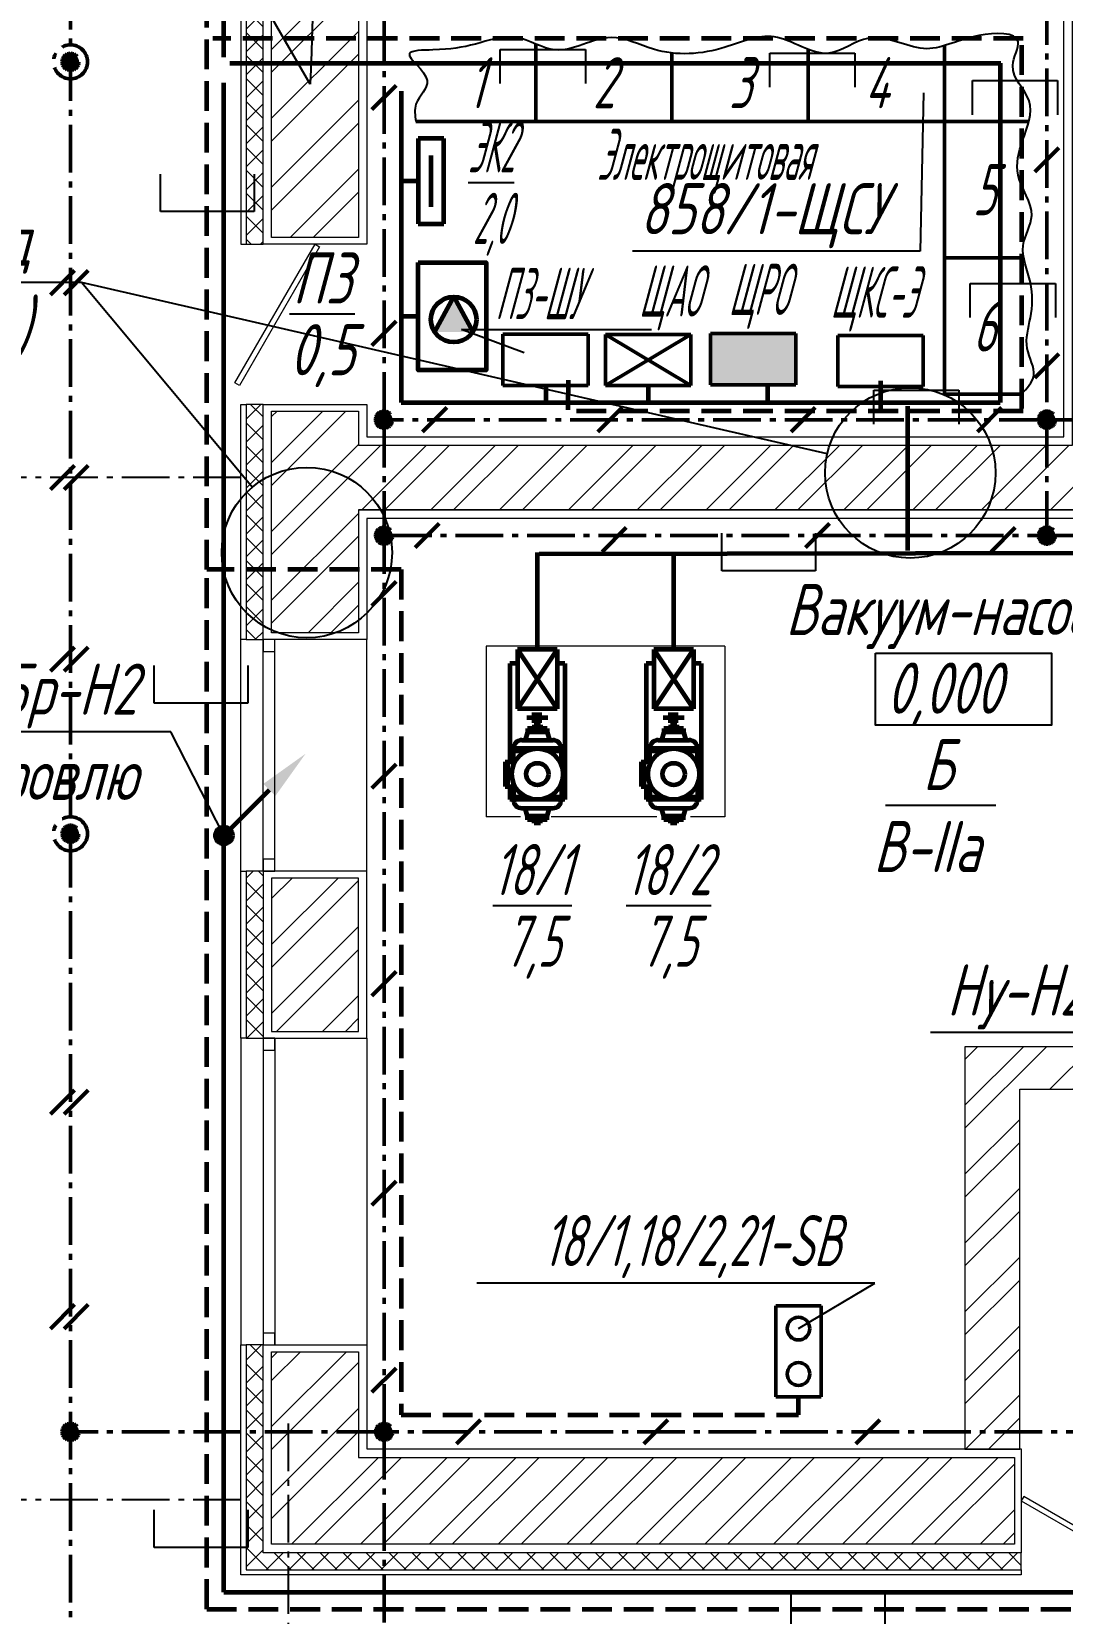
# Model space of a CAD drawing. Header units: millimetres. Extents: x -10490 to 5162, y -5053 to 76.
# Drawn here: x -5412 to -5239, y -1395.2 to -1129.8 of the extents above; entities that cross this region are included whole.
import ezdxf
from ezdxf import colors
from ezdxf.entities.mleader import LeaderData, LeaderLine
from ezdxf.math import Vec2, Vec3

# ---------------------------------------------------------------- set-up
doc = ezdxf.new("R2010")
doc.units = ezdxf.units.MM
doc.linetypes.add('gost5', pattern=[7, 5, -2, 0])
doc.linetypes.add('gost6', pattern=[12, 8, -1.5, 1, -1.5])
for name, color, linetype, lineweight in [('Заземление (Вновь)', 6, 'gost6', 50), ('КаБель контрольный (Вновь)', 142, 'gost5', 60), ('КаБель силовой (Вновь)', 1, 'Continuous', 60), ('Линия выноска', 137, 'Continuous', 25), ('Осевая', 4, 'gost6', 25), ('Рамка тонкая', 5, 'Continuous', 25), ('Строительный', 251, 'Continuous', 13), ('Текст', 2, 'Continuous', 25), ('Технологическое', 152, 'Continuous', 18), ('Щиты пульты (Вновь)', 5, 'Continuous', 50), ('Эл. аппараты (Вновь)', 93, 'Continuous', 50), ('ЭлектрооБорудование (Вновь)', 160, 'Continuous', 60)]:
    doc.layers.add(name, color=color, linetype=linetype, lineweight=lineweight)
doc.styles.add('SIMPLEX', font='simplex.shx', dxfattribs={"width": 0.7, "oblique": 15})
doc.styles.add('СИМПЛЕКС', font='simplex.shx', dxfattribs={"width": 0.7, "oblique": 15, "height": 500})
pattern_1 = [(45, (-24521.441, 11720.4964), (-5.7787948, 5.7787948), []), (45, (-24517.5884, 11720.4964), (-5.7787948, 5.7787948), [])]
pattern_2 = [(45, (-24521.441, 11720.4964), (-1.92626494, 1.92626494), []), (135, (-24521.441, 11720.4964), (-1.92626494, -1.92626494), [])]

# ---------------------------------------------------------------- blocks, each defined once
blk = doc.blocks.new('_None')
blk = doc.blocks.new('_Oblique')
at = {"color": 0, "linetype": 'ByBlock', "lineweight": -2}
blk.add_line((-0.5, -0.5), (0.5, 0.5), dxfattribs=at)
blk = doc.blocks.new('_DotBlank')
at = {"color": 0, "linetype": 'ByBlock', "lineweight": -2}
blk.add_line((-0.5, 0), (-1, 0), dxfattribs=at)
blk.add_circle((0, 0), 0.5, dxfattribs=at)
blk = doc.blocks.new('A$C629C7F59')
at = {"layer": 'Эл. аппараты (Вновь)'}
for p, q in [((0, 8), (0, 0)), ((4, 8), (0, 8)), ((4, 0), (4, 8)), ((0, 0), (4, 0))]:
    blk.add_line(p, q, dxfattribs=at)
for centre in [(2, 6), (2, 2)]:
    blk.add_circle(centre, 1, dxfattribs=at)
blk = doc.blocks.new('A$C710D2D3C')
at = {"layer": 'Рамка тонкая'}
for p, q in [((0, 0), (0, 2)), ((0, 2), (5, 2)), ((5, 2), (5, 0))]:
    blk.add_line(p, q, dxfattribs=at)

msp = doc.modelspace()

# ---------------------------------------------------------------- hatches: boundary and pattern name
at = {"layer": 'Заземление (Вновь)'}
for points in [[(-5404.0221, -1134.82369, 1), (-5406.8821, -1134.82369, 1)], [(-5404.0221, -1264.38169, 1), (-5406.8821, -1264.38169, 1)]]:
    msp.add_hatch(color=256, dxfattribs=at).paths.add_polyline_path(points)
h = msp.add_hatch(color=256, dxfattribs=at)
h.paths.add_polyline_path([(-5354.2581, -1194.88369, 0.414213562), (-5352.8281, -1196.31369), (-5352.8281, -1194.88369), (-5351.3981, -1194.88369, 1)])
h.paths.add_polyline_path([(-5351.3981, -1194.88369), (-5352.8281, -1194.88369), (-5352.8281, -1196.31369, 0.414213562)], flags=17)
h = msp.add_hatch(color=256, dxfattribs=at)
h.paths.add_polyline_path([(-5243.0041, -1194.88369, 0.414213562), (-5241.5741, -1196.31369), (-5241.5741, -1194.88369), (-5240.1441, -1194.88369, 1)])
h.paths.add_polyline_path([(-5240.1441, -1194.88369), (-5241.5741, -1194.88369), (-5241.5741, -1196.31369, 0.414213562)], flags=17)
h = msp.add_hatch(color=256, dxfattribs=at)
h.paths.add_polyline_path([(-5354.2581, -1214.33169, 0.414213562), (-5352.8281, -1215.76169), (-5352.8281, -1214.33169), (-5351.3981, -1214.33169, 1)])
h.paths.add_polyline_path([(-5351.3981, -1214.33169), (-5352.8281, -1214.33169), (-5352.8281, -1215.76169, 0.414213562)], flags=17)
h = msp.add_hatch(color=256, dxfattribs=at)
h.paths.add_polyline_path([(-5243.0041, -1214.33169, 0.414213562), (-5241.5741, -1215.76169), (-5241.5741, -1214.33169), (-5240.1441, -1214.33169, 1)])
h.paths.add_polyline_path([(-5240.1441, -1214.33169), (-5241.5741, -1214.33169), (-5241.5741, -1215.76169, 0.414213562)], flags=17)
h = msp.add_hatch(color=256, dxfattribs=at)
h.paths.add_polyline_path([(-5406.8821, -1364.76769, 0.414213562), (-5405.4521, -1366.19769), (-5405.4521, -1364.76769), (-5404.0221, -1364.76769, 1)])
h.paths.add_polyline_path([(-5404.0221, -1364.76769), (-5405.4521, -1364.76769), (-5405.4521, -1366.19769, 0.414213562)], flags=17)
h = msp.add_hatch(color=256, dxfattribs=at)
h.paths.add_polyline_path([(-5354.2581, -1364.76769, 0.414213562), (-5352.8281, -1366.19769), (-5352.8281, -1364.76769), (-5351.3981, -1364.76769, 1)])
h.paths.add_polyline_path([(-5351.3981, -1364.76769), (-5352.8281, -1364.76769), (-5352.8281, -1366.19769, 0.414213562)], flags=17)
at = {"layer": 'КаБель силовой (Вновь)'}
msp.add_hatch(color=256, dxfattribs=at).paths.add_polyline_path([(-5378.2821, -1264.66636, 1), (-5381.1421, -1264.66636, 1)])
at = {"layer": 'Строительный', "ltscale": 100}
h = msp.add_hatch(dxfattribs=at)
h.set_pattern_fill('ANSI37', color=256, scale=0.858)
h.set_pattern_definition(pattern_2)
h.paths.add_polyline_path([(-5334.8101, -1021.28169), (-5375.9941, -1021.28169), (-5375.9941, -1165.42569), (-5373.1341, -1165.42569), (-5373.1341, -1024.14169), (-5334.8101, -1024.14169)])
h = msp.add_hatch(dxfattribs=at)
h.set_pattern_fill('ANSI32', color=256, scale=0.858)
h.set_pattern_definition(pattern_1)
h.paths.add_polyline_path([(-4985.0321, -1199.17369), (-5230.1341, -1199.17369), (-5230.1341, -1040.15769), (-5211.5441, -1040.15769), (-5211.5441, -1025.57169), (-5260.4501, -1025.57169), (-5260.4501, -1040.15769), (-5237.2841, -1040.15769), (-5237.2841, -1116.23369), (-5348.8241, -1116.23369), (-5348.8241, -1123.38369), (-5237.2841, -1123.38369), (-5237.2841, -1199.17369), (-5357.1181, -1199.17369), (-5357.1181, -1193.45369), (-5371.7041, -1193.45369), (-5371.7041, -1230.63369), (-5357.1181, -1230.63369), (-5357.1181, -1210.04169), (-5154.0581, -1210.04169), (-5154.0581, -1369.05769), (-5216.9781, -1369.05769), (-5216.9781, -1383.64369), (-5114.0181, -1383.64369), (-5114.0181, -1369.05769), (-5146.9081, -1369.05769), (-5146.9081, -1210.04169), (-4985.0321, -1210.04169)])
h = msp.add_hatch(dxfattribs=at)
h.set_pattern_fill('ANSI32', color=256, scale=0.858)
h.set_pattern_definition(pattern_1)
h.paths.add_polyline_path([(-5335.9541, -1025.57169), (-5371.7041, -1025.57169), (-5371.7041, -1164.28169), (-5357.1181, -1164.28169), (-5357.1181, -1123.38369), (-5349.9681, -1123.38369), (-5349.9681, -1116.23369), (-5357.1181, -1116.23369), (-5357.1181, -1040.15769), (-5335.9541, -1040.15769)])
h = msp.add_hatch(dxfattribs=at)
h.set_pattern_fill('ANSI37', color=256, scale=0.858)
h.set_pattern_definition(pattern_2)
h.paths.add_polyline_path([(-5373.1341, -1192.30969), (-5375.9941, -1192.30969), (-5375.9941, -1231.77769), (-5373.1341, -1231.77769)])
h = msp.add_hatch(dxfattribs=at)
h.set_pattern_fill('ANSI37', color=256, scale=0.858)
h.set_pattern_definition(pattern_2)
h.paths.add_polyline_path([(-5373.1341, -1270.67369), (-5375.9941, -1270.67369), (-5375.9941, -1298.70169), (-5373.1341, -1298.70169)])
h = msp.add_hatch(dxfattribs=at)
h.set_pattern_fill('ANSI32', color=256, scale=0.858)
h.set_pattern_definition(pattern_1)
h.paths.add_polyline_path([(-5357.1181, -1271.81769), (-5371.7041, -1271.81769), (-5371.7041, -1297.55769), (-5357.1181, -1297.55769)])
h = msp.add_hatch(dxfattribs=at)
h.set_pattern_fill('ANSI32', color=256, scale=0.858, angle=180)
h.set_pattern_definition([(225, (14508.377, -11854.113), (5.7787948, -5.7787948), []), (225, (14504.525, -11854.113), (5.7787948, -5.7787948), [])])
h.paths.add_polyline_path([(-5255.32281, -1348.48331), (-5255.32545, -1367.66693), (-5246.13517, -1367.62769), (-5246.13517, -1307.27769), (-5155.68279, -1307.27769), (-5155.68279, -1300.12769), (-5255.32545, -1300.12769)])
h = msp.add_hatch(dxfattribs=at)
h.set_pattern_fill('ANSI37', color=256, scale=0.858)
h.set_pattern_definition(pattern_2)
h.paths.add_polyline_path([(-5245.8641, -1385.07369), (-5373.1341, -1385.07369), (-5373.1341, -1350.18169), (-5375.9941, -1350.18169), (-5375.9941, -1387.93369), (-5245.8641, -1387.93369)])
h = msp.add_hatch(dxfattribs=at)
h.set_pattern_fill('ANSI32', color=256, scale=0.858)
h.set_pattern_definition(pattern_1)
h.paths.add_polyline_path([(-5247.0081, -1369.05769), (-5357.1181, -1369.05769), (-5357.1181, -1351.32569), (-5371.7041, -1351.32569), (-5371.7041, -1383.64369), (-5247.0081, -1383.64369)])
at = {"layer": 'Щиты пульты (Вновь)'}
msp.add_hatch(color=256, dxfattribs=at).paths.add_polyline_path([(-5283.707, -1180.43605), (-5298.007, -1180.43605), (-5298.007, -1189.01605), (-5283.707, -1189.01605)])
at = {"layer": 'ЭлектрооБорудование (Вновь)', "ltscale": 10}
msp.add_hatch(color=256, dxfattribs=at).paths.add_polyline_path([(-5341.13259, -1174.25831), (-5337.94082, -1180.15829), (-5344.32436, -1180.15829)])

# ---------------------------------------------------------------- linework, layer by layer
at = {"layer": 'Заземление (Вновь)'}
for p, q in [((-5405.4521, -1417.39169), (-5405.4521, -991.82369)), ((-5241.5741, -1111.94369), (-5241.5741, -1194.88369)), ((-5352.8281, -1194.88369), (-5352.8281, -1127.67369)), ((-5350.80577, -1138.80679), (-5354.85043, -1142.85144)), ((-5239.55177, -1149.25967), (-5243.59643, -1153.30432)), ((-5404.78677, -1169.86237), (-5408.83143, -1173.90702)), ((-5402.49877, -1169.86237), (-5406.54343, -1173.90702)), ((-5350.80577, -1178.37673), (-5354.85043, -1182.42138)), ((-5239.55177, -1183.82824), (-5243.59643, -1187.87289)), ((-5342.30057, -1192.86136), (-5346.34522, -1196.90601)), ((-5312.87, -1192.86136), (-5316.91465, -1196.90601)), ((-5280.45383, -1192.86136), (-5284.49848, -1196.90601)), ((-5249.17467, -1192.86136), (-5253.21932, -1196.90601)), ((-5241.5741, -1194.88369), (-5352.8281, -1194.88369)), ((-5352.8281, -1194.88369), (-5352.8281, -1214.33169)), ((-5241.5741, -1194.88369), (-5225.8441, -1194.88369)), ((-5241.5741, -1194.88369), (-5241.5741, -1214.33169)), ((-5404.78677, -1202.58536), (-5408.83143, -1206.63001)), ((-5402.49877, -1202.58536), (-5406.54343, -1206.63001)), ((-5343.58031, -1212.30936), (-5347.62496, -1216.35401)), ((-5312.15911, -1213.00731), (-5316.20376, -1217.05196)), ((-5278.03638, -1212.30936), (-5282.08103, -1216.35401)), ((-5246.89996, -1213.00731), (-5250.94461, -1217.05196)), ((-5352.8281, -1364.76769), (-5352.8281, -1214.33169)), ((-5352.8281, -1214.33169), (-5241.5741, -1214.33169)), ((-5241.5741, -1214.33169), (-5225.8441, -1214.33169)), ((-5350.80577, -1222.05719), (-5354.85043, -1226.10184)), ((-5404.78677, -1233.05784), (-5408.83143, -1237.10249)), ((-5402.49877, -1233.05784), (-5406.54343, -1237.10249)), ((-5350.80577, -1252.71103), (-5354.85043, -1256.75568)), ((-5350.80577, -1287.52736), (-5354.85043, -1291.57201)), ((-5404.78677, -1307.39572), (-5408.83143, -1311.44037)), ((-5402.49877, -1307.39572), (-5406.54343, -1311.44037)), ((-5350.80577, -1322.67241), (-5354.85043, -1326.71706)), ((-5404.78677, -1343.41952), (-5408.83143, -1347.46417)), ((-5402.49877, -1343.41952), (-5406.54343, -1347.46417)), ((-5350.80577, -1354.07986), (-5354.85043, -1358.12451)), ((-5336.62546, -1362.74536), (-5340.67011, -1366.79001)), ((-5305.19436, -1362.74536), (-5309.23901, -1366.79001)), ((-5269.58131, -1362.74536), (-5273.62596, -1366.79001)), ((-5352.8281, -1364.76769), (-5405.4521, -1364.76769)), ((-5158.3481, -1364.76769), (-5352.8281, -1364.76769)), ((-5352.8281, -1364.76769), (-5352.8281, -1417.39169))]:
    msp.add_line(p, q, dxfattribs=at)
for centre, radius in [((-5405.4521, -1134.82369), 2.86), ((-5405.4521, -1134.82369), 1.43), ((-5352.8281, -1194.88369), 1.43), ((-5241.5741, -1194.88369), 1.43), ((-5352.8281, -1214.33169), 1.43), ((-5241.5741, -1214.33169), 1.43), ((-5405.4521, -1264.38169), 2.86), ((-5405.4521, -1264.38169), 1.43), ((-5405.4521, -1364.76769), 1.43), ((-5352.8281, -1364.76769), 1.43)]:
    msp.add_circle(centre, radius, dxfattribs=at)
at = {"layer": 'КаБель контрольный (Вновь)'}
for p, q in [((-5382.5721, -1220.05169), (-5382.5721, -1106.22369)), ((-5245.54217, -1130.92806), (-5381.55779, -1130.92806)), ((-5245.79438, -1193.02848), (-5245.79438, -1130.64896)), ((-5321.9, -1193.25086), (-5321.88479, -1187.83143)), ((-5269.43953, -1193.35309), (-5269.42432, -1187.93366)), ((-5245.54215, -1193.42973), (-5321.8184, -1193.45583)), ((-5382.5721, -1394.51169), (-5382.5721, -1220.05169)), ((-5349.9681, -1220.05169), (-5382.5721, -1220.05169)), ((-5349.9681, -1220.05169), (-5349.9681, -1361.90769)), ((-5283.25784, -1361.90769), (-5283.25784, -1359.04769)), ((-5349.9681, -1361.90769), (-5283.25784, -1361.90769)), ((-5382.5721, -1394.51169), (-4950.4261, -1394.51169))]:
    msp.add_line(p, q, dxfattribs=at)
at = {"layer": 'КаБель силовой (Вновь)'}
for p, q in [((-5379.7121, -1134.03769), (-5379.7121, -1107.65369)), ((-5249.29094, -1135.11498), (-5378.69779, -1135.11498)), ((-5249.42933, -1135.04884), (-5249.42434, -1191.99973)), ((-5379.7121, -1391.65169), (-5379.7121, -1138.32769)), ((-5349.9681, -1139.75769), (-5349.9681, -1192.02369)), ((-5347.1081, -1154.84369), (-5349.9681, -1154.84369)), ((-5347.1081, -1177.5444), (-5349.9681, -1177.5444)), ((-5325.6581, -1189.16369), (-5325.6581, -1192.02369)), ((-5308.4981, -1189.16369), (-5308.4981, -1192.02369)), ((-5288.4781, -1189.16369), (-5288.4781, -1192.02369)), ((-5348.95379, -1191.99973), (-5249.42434, -1191.99973)), ((-5349.9681, -1192.02369), (-5288.4781, -1192.02369)), ((-5264.89647, -1216.84945), (-5264.89646, -1192.61244)), ((-5327.0881, -1233.47859), (-5327.0881, -1217.19169)), ((-5161.2081, -1217.19169), (-5326.78024, -1217.45724)), ((-5304.2081, -1233.47859), (-5304.2081, -1217.19169)), ((-5378.70094, -1263.6552), (-5372.06702, -1257.02128)), ((-5379.7121, -1391.65169), (-4969.8741, -1391.65169))]:
    msp.add_line(p, q, dxfattribs=at)
msp.add_circle((-5379.7121, -1264.66636), 1.43, dxfattribs=at)
msp.add_solid([(-5373.07818, -1256.01012), (-5371.05585, -1258.03244), (-5366.00004, -1250.9543)], dxfattribs=at)
at = {"layer": 'Осевая'}
for p, q in [((-5376.8521, -1204.6066), (-5491.00951, -1204.6066)), ((-5368.89904, -1363.34199), (-5368.89904, -1612.72986)), ((-5376.8521, -1376.2066), (-5491.00951, -1376.2066))]:
    msp.add_line(p, q, dxfattribs=at)
at = {"layer": 'Рамка тонкая'}
msp.add_spline([(-5245.86532, -1190.59369), (-5243.78494, -1187.5197), (-5244.87954, -1182.92485), (-5244.33259, -1177.78339), (-5244.33259, -1171.87598), (-5245.53672, -1165.64042), (-5244.11353, -1160.60805), (-5246.41226, -1153.82559), (-5245.64626, -1148.02756), (-5244.55165, -1141.3542), (-5247.28851, -1135.44678), (-5246.41226, -1131.39913), (-5252.98128, -1130.4147), (-5262.28716, -1132.6026), (-5271.48351, -1130.85222), (-5278.16206, -1133.36826), (-5287.3577, -1130.63346), (-5295.56897, -1132.38384), (-5307.61171, -1132.71198), (-5314.72767, -1130.74284), (-5324.14308, -1132.82136), (-5330.60257, -1130.74284), (-5337.49948, -1131.83694), (-5344.61615, -1132.82136), (-5348.55714, -1133.47765), (-5345.60122, -1137.96311), (-5347.46254, -1141.90139), (-5347.46254, -1144.83369)], degree=3, dxfattribs=at)
at = {"layer": 'Строительный', "ltscale": 0.2}
for p, q in [((-5357.1181, -1199.1726), (-5239.1431, -1199.1726)), ((-5357.1181, -1210.0406), (-4986.02935, -1210.0406))]:
    msp.add_line(p, q, dxfattribs=at)
at = {"layer": 'Строительный', "ltscale": 100}
for p, q in [((-5376.8521, -1270.67369), (-5376.8521, -1231.77769)), ((-5373.1341, -1270.67369), (-5373.1341, -1231.77769)), ((-5371.1321, -1270.67369), (-5371.1321, -1231.77769)), ((-5355.6881, -1270.67369), (-5355.6881, -1231.77769)), ((-5376.8521, -1298.70169), (-5376.8521, -1350.18169)), ((-5373.1341, -1298.70169), (-5373.1341, -1350.18169)), ((-5371.1321, -1298.70169), (-5371.1321, -1350.18169)), ((-5355.6881, -1298.70169), (-5355.6881, -1350.18169))]:
    msp.add_line(p, q, dxfattribs=at)
for points in [[(-5334.8101, -1021.28169), (-5334.8101, -1020.42369), (-5376.8521, -1020.42369), (-5376.8521, -1165.42569), (-5375.9941, -1165.42569)], [(-5334.8101, -1024.14169), (-5334.8101, -1021.28169), (-5375.9941, -1021.28169), (-5375.9941, -1165.42569), (-5373.1341, -1165.42569)], [(-5335.9541, -1025.57169), (-5335.9541, -1040.15769), (-5357.1181, -1040.15769), (-5357.1181, -1116.23369), (-5349.9681, -1116.23369), (-5349.9681, -1123.38369), (-5357.1181, -1123.38369), (-5357.1181, -1164.28169), (-5371.7041, -1164.28169), (-5371.7041, -1025.57169), (-5335.9541, -1025.57169)], [(-5230.1341, -1040.15769), (-5230.1341, -1199.17369), (-4985.0321, -1199.17369), (-4985.0321, -1210.04169), (-5146.9081, -1210.04169), (-5146.9081, -1369.05769), (-5114.0181, -1369.05769), (-5114.0181, -1383.64369), (-5216.9781, -1383.64369), (-5216.9781, -1369.05769), (-5154.0581, -1369.05769), (-5154.0581, -1210.04169), (-5357.1181, -1210.04169), (-5357.1181, -1230.63369), (-5371.7041, -1230.63369), (-5371.7041, -1193.45369), (-5357.1181, -1193.45369), (-5357.1181, -1199.17369), (-5237.2841, -1199.17369), (-5237.2841, -1123.38369)], [(-4983.8881, -1211.47169), (-5145.4781, -1211.47169), (-5145.4781, -1367.62769), (-5112.8741, -1367.62769), (-5112.8741, -1385.07369), (-5218.1221, -1385.07369), (-5218.1221, -1367.62769), (-5155.4881, -1367.62769), (-5155.4881, -1211.47169), (-5355.6881, -1211.47169), (-5355.6881, -1231.77769), (-5373.1341, -1231.77769), (-5373.1341, -1192.30969), (-5355.6881, -1192.30969), (-5355.6881, -1197.74369), (-5238.7141, -1197.74369), (-5238.7141, -1124.81369)], [(-5363.66805, -1165.85469), (-5377.11005, -1189.13692), (-5377.8531, -1188.70792), (-5364.4111, -1165.42569), (-5363.66805, -1165.85469)], [(-5375.9941, -1231.77769), (-5376.8521, -1231.77769), (-5376.8521, -1192.30969), (-5375.9941, -1192.30969)], [(-5373.1341, -1192.30969), (-5375.9941, -1192.30969), (-5375.9941, -1231.77769), (-5373.1341, -1231.77769)], [(-5375.9941, -1298.70169), (-5376.8521, -1298.70169), (-5376.8521, -1270.67369), (-5375.9941, -1270.67369)], [(-5373.1341, -1270.67369), (-5375.9941, -1270.67369), (-5375.9941, -1298.70169), (-5373.1341, -1298.70169)], [(-5255.32545, -1300.12769), (-5255.32545, -1367.66693), (-5246.13517, -1367.66693), (-5246.13517, -1307.27769), (-5155.68279, -1307.27769), (-5155.68279, -1300.12769), (-5255.32545, -1300.12769)], [(-5245.8641, -1387.93369), (-5245.8641, -1388.79169), (-5376.8521, -1388.79169), (-5376.8521, -1350.18169), (-5375.9941, -1350.18169)], [(-5373.1341, -1350.18169), (-5375.9941, -1350.18169), (-5375.9941, -1387.93369), (-5245.8641, -1387.93369), (-5245.8641, -1385.07369)], [(-5357.1181, -1351.32569), (-5357.1181, -1369.05769), (-5247.0081, -1369.05769), (-5247.0081, -1383.64369), (-5371.7041, -1383.64369), (-5371.7041, -1351.32569), (-5357.1181, -1351.32569)], [(-5245.8641, -1376.35069), (-5221.83882, -1390.22169), (-5221.40982, -1389.47864), (-5245.4351, -1375.60764), (-5245.8641, -1376.35069)]]:
    msp.add_lwpolyline(points, dxfattribs=at)
for points in [[(-5287.64034, -1024.14169), (-5287.64034, -1041.58769), (-5355.6881, -1041.58769), (-5355.6881, -1114.80369), (-5348.8241, -1114.80369), (-5348.8241, -1124.81369), (-5355.6881, -1124.81369), (-5355.6881, -1165.42569), (-5373.1341, -1165.42569), (-5373.1341, -1024.14169)], [(-5373.1341, -1233.77969), (-5371.1321, -1233.77969), (-5371.1321, -1231.77769), (-5373.1341, -1231.77769)], [(-5373.1341, -1270.67369), (-5371.1321, -1270.67369), (-5371.1321, -1268.67169), (-5373.1341, -1268.67169)], [(-5373.1341, -1298.70169), (-5355.6881, -1298.70169), (-5355.6881, -1270.67369), (-5373.1341, -1270.67369)], [(-5371.7041, -1297.55769), (-5357.1181, -1297.55769), (-5357.1181, -1271.81769), (-5371.7041, -1271.81769)], [(-5373.1341, -1300.70369), (-5371.1321, -1300.70369), (-5371.1321, -1298.70169), (-5373.1341, -1298.70169)], [(-5373.1341, -1350.18169), (-5371.1321, -1350.18169), (-5371.1321, -1348.17969), (-5373.1341, -1348.17969)], [(-5355.6881, -1350.18169), (-5355.6881, -1367.62769), (-5245.8641, -1367.62769), (-5245.8641, -1385.07369), (-5373.1341, -1385.07369), (-5373.1341, -1350.18169)]]:
    msp.add_lwpolyline(points, close=True, dxfattribs=at)
at = {"layer": 'Текст'}
msp.add_line((-5268.64936, -1259.58672), (-5250.14761, -1259.58672), dxfattribs=at)
msp.add_lwpolyline([(-5270.31507, -1234.04673), (-5240.78245, -1234.04673), (-5240.78245, -1246.16225), (-5270.31507, -1246.16225)], close=True, dxfattribs=at)
at = {"layer": 'Технологическое', "ltscale": 10}
for p, q in [((-5312.7881, -1232.9206), (-5335.6681, -1232.9206)), ((-5335.6681, -1232.9206), (-5335.6681, -1261.5206)), ((-5295.6281, -1232.9206), (-5312.7881, -1232.9206)), ((-5295.6281, -1232.9206), (-5295.6281, -1261.5206)), ((-5329.93142, -1261.5206), (-5335.6681, -1261.5206)), ((-5312.7881, -1261.5206), (-5324.75844, -1261.5206)), ((-5307.05142, -1261.5206), (-5312.7881, -1261.5206)), ((-5295.6281, -1261.5206), (-5301.37546, -1261.5206))]:
    msp.add_line(p, q, dxfattribs=at)
at = {"layer": 'Щиты пульты (Вновь)'}
for p, q in [((-5327.3741, -1131.82169), (-5327.3741, -1144.83369)), ((-5304.4941, -1133.34841), (-5304.4941, -1144.83369)), ((-5281.6141, -1132.74398), (-5281.6141, -1144.83369)), ((-5258.7341, -1132.10062), (-5258.7341, -1144.83369)), ((-5327.3741, -1144.83369), (-5347.46254, -1144.83369)), ((-5304.4941, -1144.83369), (-5327.3741, -1144.83369)), ((-5281.6141, -1144.83369), (-5304.4941, -1144.83369)), ((-5258.7341, -1144.83369), (-5281.6141, -1144.83369)), ((-5258.7341, -1144.83369), (-5244.61034, -1144.83369)), ((-5258.7341, -1167.71369), (-5258.7341, -1144.83369)), ((-5245.45083, -1167.71369), (-5258.7341, -1167.71369)), ((-5258.7341, -1190.59369), (-5258.7341, -1167.71369)), ((-5332.88532, -1180.54906), (-5332.88532, -1189.12906)), ((-5318.58532, -1180.54906), (-5332.88532, -1180.54906)), ((-5318.58532, -1189.12906), (-5318.58532, -1180.54906)), ((-5315.6481, -1180.58369), (-5315.6481, -1189.16369)), ((-5301.3481, -1180.58369), (-5315.6481, -1180.58369)), ((-5315.6481, -1180.58369), (-5301.3481, -1189.16369)), ((-5315.6481, -1189.16369), (-5301.3481, -1180.58369)), ((-5301.3481, -1189.16369), (-5301.3481, -1180.58369)), ((-5298.007, -1180.43605), (-5298.007, -1189.01605)), ((-5283.707, -1180.43605), (-5298.007, -1180.43605)), ((-5283.707, -1189.01605), (-5283.707, -1180.43605)), ((-5276.63893, -1180.7313), (-5276.63893, -1189.3113)), ((-5262.33893, -1180.7313), (-5276.63893, -1180.7313)), ((-5262.33893, -1189.3113), (-5262.33893, -1180.7313)), ((-5332.88532, -1189.12906), (-5318.58532, -1189.12906)), ((-5315.6481, -1189.16369), (-5301.3481, -1189.16369)), ((-5298.007, -1189.01605), (-5283.707, -1189.01605)), ((-5276.63893, -1189.3113), (-5262.33893, -1189.3113)), ((-5245.86532, -1190.59369), (-5258.7341, -1190.59369))]:
    msp.add_line(p, q, dxfattribs=at)
at = {"layer": 'ЭлектрооБорудование (Вновь)', "ltscale": 10}
for p, q in [((-5342.8181, -1147.69369), (-5347.1081, -1147.69369)), ((-5347.1081, -1147.69369), (-5347.1081, -1161.99369)), ((-5342.8181, -1161.99369), (-5342.8181, -1147.69369)), ((-5344.9631, -1150.55369), (-5344.9631, -1159.13369)), ((-5347.1081, -1161.99369), (-5342.8181, -1161.99369)), ((-5344.32436, -1180.15829), (-5341.13259, -1174.25831)), ((-5341.13259, -1174.25831), (-5337.94082, -1180.15829)), ((-5323.76927, -1233.47859), (-5330.40693, -1233.47859)), ((-5323.76927, -1233.47859), (-5330.40693, -1243.43387)), ((-5330.40693, -1233.47859), (-5323.76927, -1243.43387)), ((-5330.40693, -1233.47859), (-5330.40693, -1243.43387)), ((-5323.76927, -1233.47859), (-5323.76927, -1243.43387)), ((-5300.88927, -1233.47859), (-5307.52693, -1233.47859)), ((-5300.88927, -1233.47859), (-5307.52693, -1243.43387)), ((-5307.52693, -1233.47859), (-5300.88927, -1243.43387)), ((-5307.52693, -1233.47859), (-5307.52693, -1243.43387)), ((-5300.88927, -1233.47859), (-5300.88927, -1243.43387)), ((-5330.40693, -1235.7806), (-5331.7213, -1235.7806)), ((-5331.7213, -1235.7806), (-5331.7213, -1252.2971)), ((-5322.4549, -1235.7806), (-5323.76927, -1235.7806)), ((-5322.4549, -1235.7806), (-5322.4549, -1258.6606)), ((-5307.52693, -1235.7806), (-5308.8413, -1235.7806)), ((-5308.8413, -1235.7806), (-5308.8413, -1252.2971)), ((-5299.5749, -1235.7806), (-5300.88927, -1235.7806)), ((-5299.5749, -1235.7806), (-5299.5749, -1258.6606)), ((-5323.76927, -1243.43387), (-5330.40693, -1243.43387)), ((-5325.31978, -1244.90831), (-5328.8757, -1244.90831)), ((-5326.32381, -1244.40707), (-5327.99718, -1244.40707)), ((-5300.88927, -1243.43387), (-5307.52693, -1243.43387)), ((-5302.43978, -1244.90831), (-5305.9957, -1244.90831)), ((-5303.44381, -1244.40707), (-5305.11718, -1244.40707)), ((-5328.72212, -1247.30741), (-5329.13267, -1248.6506)), ((-5325.45408, -1246.70004), (-5328.72212, -1246.70004)), ((-5328.72212, -1246.70004), (-5328.72212, -1247.30741)), ((-5325.45408, -1246.91827), (-5328.72212, -1246.91827)), ((-5325.45408, -1247.30741), (-5328.72212, -1247.30741)), ((-5326.32381, -1245.40954), (-5327.99718, -1245.40954)), ((-5326.54696, -1246.11435), (-5327.62924, -1246.11435)), ((-5327.62924, -1246.11435), (-5327.62924, -1246.70004)), ((-5326.54696, -1246.11435), (-5326.54696, -1246.70004)), ((-5325.45408, -1246.70004), (-5325.45408, -1247.30741)), ((-5325.45408, -1247.30741), (-5325.04353, -1248.6506)), ((-5305.84212, -1247.30741), (-5306.25267, -1248.6506)), ((-5302.57408, -1246.70004), (-5305.84212, -1246.70004)), ((-5305.84212, -1246.70004), (-5305.84212, -1247.30741)), ((-5302.57408, -1246.91827), (-5305.84212, -1246.91827)), ((-5302.57408, -1247.30741), (-5305.84212, -1247.30741)), ((-5303.44381, -1245.40954), (-5305.11718, -1245.40954)), ((-5303.66696, -1246.11435), (-5304.74924, -1246.11435)), ((-5304.74924, -1246.11435), (-5304.74924, -1246.70004)), ((-5303.66696, -1246.11435), (-5303.66696, -1246.70004)), ((-5302.57408, -1246.70004), (-5302.57408, -1247.30741)), ((-5302.57408, -1247.30741), (-5302.16353, -1248.6506)), ((-5322.7981, -1250.0806), (-5331.3781, -1250.0806)), ((-5329.67794, -1248.6506), (-5324.45732, -1248.6506)), ((-5299.9181, -1250.0806), (-5308.4981, -1250.0806)), ((-5306.79794, -1248.6506), (-5301.57732, -1248.6506)), ((-5332.5221, -1252.2971), (-5332.5221, -1256.4441)), ((-5332.5221, -1252.2971), (-5331.10972, -1252.2971)), ((-5332.0931, -1252.2971), (-5332.0931, -1256.4441)), ((-5328.95807, -1250.5096), (-5331.3781, -1250.5096)), ((-5331.10794, -1252.87228), (-5331.10794, -1250.5096)), ((-5322.7981, -1250.5096), (-5325.21813, -1250.5096)), ((-5323.06826, -1252.87228), (-5323.06826, -1250.5096)), ((-5309.6421, -1252.2971), (-5309.6421, -1256.4441)), ((-5309.6421, -1252.2971), (-5308.22972, -1252.2971)), ((-5309.2131, -1252.2971), (-5309.2131, -1256.4441)), ((-5306.07807, -1250.5096), (-5308.4981, -1250.5096)), ((-5308.22794, -1252.87228), (-5308.22794, -1250.5096)), ((-5299.9181, -1250.5096), (-5302.33813, -1250.5096)), ((-5300.18826, -1252.87228), (-5300.18826, -1250.5096)), ((-5332.5221, -1256.4441), (-5331.10972, -1256.4441)), ((-5331.7213, -1256.4441), (-5331.7213, -1258.6606)), ((-5331.10794, -1255.86892), (-5331.10794, -1258.2316)), ((-5328.95807, -1258.2316), (-5331.10794, -1258.2316)), ((-5323.06826, -1258.2316), (-5325.21813, -1258.2316)), ((-5323.06826, -1255.86892), (-5323.06826, -1258.2316)), ((-5309.6421, -1256.4441), (-5308.22972, -1256.4441)), ((-5308.8413, -1256.4441), (-5308.8413, -1258.6606)), ((-5308.22794, -1255.86892), (-5308.22794, -1258.2316)), ((-5306.07807, -1258.2316), (-5308.22794, -1258.2316)), ((-5300.18826, -1258.2316), (-5302.33813, -1258.2316)), ((-5300.18826, -1255.86892), (-5300.18826, -1258.2316)), ((-5322.4549, -1258.6606), (-5331.7213, -1258.6606)), ((-5329.67794, -1260.0906), (-5324.45732, -1260.0906)), ((-5328.72212, -1261.43379), (-5329.13267, -1260.0906)), ((-5325.45408, -1261.43379), (-5325.04353, -1260.0906)), ((-5299.5749, -1258.6606), (-5308.8413, -1258.6606)), ((-5306.79794, -1260.0906), (-5301.57732, -1260.0906)), ((-5305.84212, -1261.43379), (-5306.25267, -1260.0906)), ((-5302.57408, -1261.43379), (-5302.16353, -1260.0906)), ((-5325.45408, -1261.43379), (-5328.72212, -1261.43379)), ((-5328.72212, -1262.04116), (-5328.72212, -1261.43379)), ((-5325.45408, -1261.82292), (-5328.72212, -1261.82292)), ((-5325.45408, -1262.04116), (-5328.72212, -1262.04116)), ((-5327.62924, -1262.62684), (-5327.62924, -1262.04116)), ((-5326.54696, -1262.62684), (-5327.62924, -1262.62684)), ((-5326.54696, -1262.62684), (-5326.54696, -1262.04116)), ((-5325.45408, -1262.04116), (-5325.45408, -1261.43379)), ((-5302.57408, -1261.43379), (-5305.84212, -1261.43379)), ((-5305.84212, -1262.04116), (-5305.84212, -1261.43379)), ((-5302.57408, -1261.82292), (-5305.84212, -1261.82292)), ((-5302.57408, -1262.04116), (-5305.84212, -1262.04116)), ((-5304.74924, -1262.62684), (-5304.74924, -1262.04116)), ((-5303.66696, -1262.62684), (-5304.74924, -1262.62684)), ((-5303.66696, -1262.62684), (-5303.66696, -1262.04116)), ((-5302.57408, -1262.04116), (-5302.57408, -1261.43379))]:
    msp.add_line(p, q, dxfattribs=at)
msp.add_lwpolyline([(-5347.1081, -1168.49912), (-5335.6681, -1168.49912), (-5335.6681, -1186.58969), (-5347.1081, -1186.58969)], close=True, dxfattribs=at)
for centre, radius in [((-5341.13259, -1178.07164), 3.81333), ((-5327.0881, -1254.3706), 4.29), ((-5304.2081, -1254.3706), 4.29), ((-5327.0881, -1254.3706), 1.859), ((-5304.2081, -1254.3706), 1.859)]:
    msp.add_circle(centre, radius, dxfattribs=at)
for centre, start, end in [((-5329.67794, -1250.0806), 90, 180), ((-5324.49826, -1250.0806), 0, 90), ((-5306.79794, -1250.0806), 90, 180), ((-5301.61826, -1250.0806), 0, 90), ((-5329.67794, -1258.6606), 180, 270), ((-5324.49826, -1258.6606), 270, 0), ((-5306.79794, -1258.6606), 180, 270), ((-5301.61826, -1258.6606), 270, 0)]:
    msp.add_arc(centre, 1.43, start, end, dxfattribs=at)

# ---------------------------------------------------------------- block references
at = {"xscale": 1.903330000000001, "yscale": 1.903330000000001, "zscale": 1.903330000000001}
msp.add_blockref('A$C629C7F59', (-5287.06465, -1358.86721), dxfattribs=at)
at = {"layer": 'КаБель силовой (Вновь)', "lineweight": 25, "xscale": 2.86, "yscale": 2.86, "zscale": 2.86}
for p in [(-5333.31268, -1138.46012), (-5288.09382, -1139.06776), (-5254.06978, -1143.70138), (-5254.43317, -1177.75777), (-5270.64348, -1195.65793)]:
    msp.add_blockref('A$C710D2D3C', p, dxfattribs=at)
at = {"layer": 'КаБель силовой (Вновь)', "lineweight": 25, "xscale": 3.146000000000001, "yscale": 3.146000000000001, "zscale": 3.146000000000001, "rotation": 180}
for p in [(-5374.62699, -1153.65729), (-5280.40088, -1213.94194), (-5375.68572, -1236.15205), (-5375.68572, -1377.87385), (-5268.75495, -1391.62298)]:
    msp.add_blockref('A$C710D2D3C', p, dxfattribs=at)

# ---------------------------------------------------------------- texts
at = {"layer": 'Текст', "style": 'SIMPLEX', "oblique": 15, "width": 0.7}
for s, p in [('0,000', (-5268.52023, -1244.2237)), ('Б', (-5262.43835, -1257.03806)), ('В-IIа', (-5270.69876, -1270.80593))]:
    msp.add_text(s, height=8.58, dxfattribs=at).set_placement(p)
at = {"layer": 'Текст', "char_height": 8.58, "attachment_point": 5, "style": 'SIMPLEX'}
for s, insert, width in [('{\\W0.6;1}', (-5337.41832, -1138.32769), 20.0884384), ('{\\W0.6;2}', (-5315.9341, -1138.32769), 22.88), ('{\\W0.6;3}', (-5293.0541, -1138.32769), 22.88), ('{\\W0.6;4}', (-5270.1741, -1138.32769), 22.88), ('\\A1;{\\W0.4;\\SЭК2/2,0;}', (-5334.84653, -1155.08333), 16.1612605), ('{\\W0.4;Электрощитовая}', (-5299.05629, -1151.51396), 88.7284384), ('{\\W0.6;5}', (-5252.09247, -1156.27369), 13.2832681), ('\\A1;\\SП3/0,5;', (-5363.22013, -1177.12854), 16.1612605), ('{\\W0.4;ЩАО}', (-5304.89637, -1174.45999), 88.7284384), ('{\\W0.4;ЩРО}', (-5289.99673, -1174.19328), 88.7284384), ('{\\W0.4;ЩКС-Э}', (-5270.68614, -1174.63603), 88.7284384), ('{\\W0.6;6}', (-5252.09247, -1179.15369), 13.2832681), ('Вакуум-насосная', (-5253.57191, -1227.92209), 200.2), ('\\A1;{\\W0.6;\\S18\\/1/7,5;}', (-5327.94203, -1276.41081), 16.1612605), ('\\A1;{\\W0.6;\\S18\\/2/7,5;}', (-5305.06203, -1276.41081), 16.1612605)]:
    msp.add_mtext(s, dxfattribs=dict(at, insert=insert, width=width))

# ---------------------------------------------------------------- leaders
at = {"layer": 'Линия выноска'}
ml = msp.add_multileader_mtext('Standard', dxfattribs=at)
ml.set_content('Кабельные проходы\\P(типовая серия 3.402-24)', color=2, style='SIMPLEX')
ml.set_leader_properties()
ml.set_arrow_properties(name='DOTBLANK')
ml.build(insert=Vec2(0, 0))
ml.multileader.update_dxf_attribs({"text_left_attachment_type": 6, "text_right_attachment_type": 6, "dogleg_length": 1, "arrow_head_size": 28.6})
ctx = ml.context
ctx.base_point, ctx.char_height, ctx.arrow_head_size, ctx.landing_gap_size, ctx.plane_origin = Vec3(-5548.85449, -1067.19541), 8.58, 28.6, 5.72, Vec3(-5564.83554, -1536.64546)
ctx.left_attachment, ctx.right_attachment, ctx.text_align_type = 6, 6, 2
notes = []
notes.append((ctx, [(0, (1, 1, 0), (-5406.32382, -1067.19541), (-1, 0), 2.86, [(1, [(-5364.08154, -1106.22369), (-5365.21713, -1138.59758)], 0, [])])]))
ctx.mtext.insert, ctx.mtext.alignment, ctx.mtext.flow_direction = Vec3(-5414.90382, -1055.75541), 3, 5
ml = msp.add_multileader_mtext('Standard', dxfattribs=at)
ml.set_content('858/1-ЩСУ', color=2, style='СИМПЛЕКС')
ml.set_leader_properties()
ml.set_arrow_properties(name='NONE')
ml.build(insert=Vec2(0, 0))
ml.multileader.update_dxf_attribs({"text_left_attachment_type": 6, "text_right_attachment_type": 6, "dogleg_length": 0, "arrow_head_size": 5.72})
ctx = ml.context
ctx.base_point, ctx.char_height, ctx.arrow_head_size, ctx.landing_gap_size, ctx.plane_origin = Vec3(-5329.89462, -1166.62601), 8.58, 5.72, 5.72, Vec3(-5261.47883, -1173.83059)
ctx.left_attachment, ctx.right_attachment, ctx.text_align_type = 6, 6, 2
notes.append((ctx, [(1, (1, 1, 0), (-5262.82552, -1166.62601), (-1, 0), 0, [(0, [(-5262.25571, -1140.01975)], 0, [])])]))
ctx.mtext.insert, ctx.mtext.alignment, ctx.mtext.flow_direction = Vec3(-5268.54552, -1155.18601), 3, 5
ml = msp.add_multileader_mtext('Standard', dxfattribs=at)
ml.set_content('Кабельный проход\\P(типовая серия 3.402-24)', color=2, style='SIMPLEX')
ml.set_leader_properties()
ml.set_arrow_properties(name='DOTBLANK')
ml.build(insert=Vec2(0, 0))
ml.multileader.update_dxf_attribs({"text_left_attachment_type": 6, "text_right_attachment_type": 6, "dogleg_length": 1, "arrow_head_size": 28.6})
ctx = ml.context
ctx.base_point, ctx.char_height, ctx.arrow_head_size, ctx.landing_gap_size, ctx.plane_origin = Vec3(-5546.14449, -1171.8847), 8.58, 28.6, 5.72, Vec3(-5569.09381, -1632.62363)
ctx.left_attachment, ctx.right_attachment, ctx.text_align_type = 6, 6, 2
notes.append((ctx, [(0, (1, 1, 0), (-5403.61382, -1171.8847), (-1, 0), 2.86, [(0, [(-5365.77609, -1217.19169)], 0, [])])]))
ctx.mtext.insert, ctx.mtext.alignment, ctx.mtext.flow_direction = Vec3(-5412.19382, -1160.4447), 3, 5
ml = msp.add_multileader_mtext('Standard', dxfattribs=at)
ml.set_content('Кабельный проход\\P(типовая серия 3.402-24)', color=2, style='SIMPLEX')
ml.set_leader_properties()
ml.set_arrow_properties(name='DOTBLANK')
ml.build(insert=Vec2(0, 0))
ml.multileader.update_dxf_attribs({"text_left_attachment_type": 6, "text_right_attachment_type": 6, "dogleg_length": 1, "arrow_head_size": 28.6})
ctx = ml.context
ctx.base_point, ctx.char_height, ctx.arrow_head_size, ctx.landing_gap_size, ctx.plane_origin = Vec3(-5546.14449, -1171.8847), 8.58, 28.6, 5.72, Vec3(-5569.09381, -1632.62363)
ctx.left_attachment, ctx.right_attachment, ctx.text_align_type = 6, 6, 2
notes.append((ctx, [(0, (1, 1, 0), (-5403.61382, -1171.8847), (-1, 0), 2.86, [(0, [(-5264.50458, -1203.81469)], 0, [])])]))
ctx.mtext.insert, ctx.mtext.alignment, ctx.mtext.flow_direction = Vec3(-5412.19382, -1160.4447), 3, 5
ml = msp.add_multileader_mtext('Standard', dxfattribs=at)
ml.set_content('{\\W0.4;П3-ШУ}', color=2, style='СИМПЛЕКС')
ml.set_leader_properties()
ml.set_arrow_properties(name='NONE')
ml.build(insert=Vec2(0, 0))
ml.multileader.update_dxf_attribs({"text_left_attachment_type": 6, "text_right_attachment_type": 6, "dogleg_length": 0, "arrow_head_size": 5.72})
ctx = ml.context
ctx.base_point, ctx.char_height, ctx.arrow_head_size, ctx.landing_gap_size, ctx.plane_origin = Vec3(-5339.85106, -1179.73197), 8.58, 5.72, 5.72, Vec3(-5322.75255, -1225.00239)
ctx.left_attachment, ctx.right_attachment = 6, 6
notes.append((ctx, [(0, (1, 1, 0), (-5339.85106, -1179.73197), (1, 0), 0, [(0, [(-5329.33234, -1183.64938)], 0, [])])]))
ctx.mtext.insert, ctx.mtext.flow_direction = Vec3(-5334.13106, -1169.43597), 5
ml = msp.add_multileader_mtext('Standard', dxfattribs=at)
ml.set_content('В4-Н2,В4р-Н2,В5-Н2,В5р-Н2\\Pна кровлю', color=2, style='СИМПЛЕКС')
ml.set_leader_properties()
ml.set_arrow_properties(name='NONE')
ml.build(insert=Vec2(0, 0))
ml.multileader.update_dxf_attribs({"text_left_attachment_type": 6, "text_right_attachment_type": 6, "dogleg_length": 0, "arrow_head_size": 5.72})
ctx = ml.context
ctx.base_point, ctx.char_height, ctx.arrow_head_size, ctx.landing_gap_size, ctx.plane_origin = Vec3(-5544.04079, -1247.26004), 8.58, 5.72, 5.72, Vec3(-5259.15249, -1287.99537)
ctx.left_attachment, ctx.right_attachment, ctx.text_align_type = 6, 6, 2
notes.append((ctx, [(1, (1, 1, 0), (-5388.59769, -1247.26004), (-1, 0), 0, [(0, [(-5379.7121, -1264.66636)], 0, [])])]))
ctx.mtext.insert, ctx.mtext.alignment, ctx.mtext.flow_direction = Vec3(-5394.31769, -1235.82004), 3, 5
ml = msp.add_multileader_mtext('Standard', dxfattribs=at)
ml.set_content('Ну-Н2,Ну2-Н2,Ну3-Н2', color=2, style='СИМПЛЕКС')
ml.set_leader_properties()
ml.set_arrow_properties(name='NONE')
ml.build(insert=Vec2(0, 0))
ml.multileader.update_dxf_attribs({"text_left_attachment_type": 6, "text_right_attachment_type": 6, "dogleg_length": 0, "arrow_head_size": 5.72})
ctx = ml.context
ctx.base_point, ctx.char_height, ctx.arrow_head_size, ctx.landing_gap_size, ctx.plane_origin = Vec3(-5286.68062, -1297.75347), 8.58, 5.72, 5.72, Vec3(-5337.74202, -1310.8476)
ctx.left_attachment, ctx.right_attachment, ctx.text_align_type = 6, 6, 2
notes.append((ctx, [(1, (1, 1, 0), (-5170.13352, -1297.75347), (-1, 0), 0, [(0, [(-5171.07147, -1310.981)], 0, [])])]))
ctx.mtext.insert, ctx.mtext.width, ctx.mtext.alignment, ctx.mtext.flow_direction = Vec3(-5175.85352, -1286.31347), 86.0970041, 3, 5
ml = msp.add_multileader_mtext('Standard', dxfattribs=at)
ml.set_content('{\\W0.6;18/1,18/2,21-SB}', color=2, style='СИМПЛЕКС')
ml.set_leader_properties()
ml.set_arrow_properties(name='NONE')
ml.build(insert=Vec2(0, 0))
ml.multileader.update_dxf_attribs({"text_left_attachment_type": 6, "text_right_attachment_type": 6, "dogleg_length": 0, "arrow_head_size": 5.72})
ctx = ml.context
ctx.base_point, ctx.char_height, ctx.arrow_head_size, ctx.landing_gap_size, ctx.plane_origin = Vec3(-5348.21103, -1339.8167), 8.58, 5.72, 5.72, Vec3(-5242.06492, -1413.43941)
ctx.left_attachment, ctx.right_attachment, ctx.text_align_type = 6, 6, 2
notes.append((ctx, [(1, (1, 1, 0), (-5270.43736, -1339.8167), (-1, 0), 0, [(0, [(-5283.25784, -1347.44723)], 0, [])])]))
ctx.mtext.insert, ctx.mtext.alignment, ctx.mtext.flow_direction = Vec3(-5276.15736, -1328.3767), 3, 5
ml = msp.add_multileader_mtext('Standard', dxfattribs=at)
ml.set_content('\\pxsm0.75;35-Н1\\PВ1,В2,В3,В4,В5,В6,ЭВ1,ЭВ2-К1\\PВ1р,В2р,В3р,В4р,В5р,В6р-К1\\Pв лотке 100х200мм', color=2, style='СИМПЛЕКС')
ml.set_leader_properties()
ml.set_arrow_properties(name='OBLIQUE')
ml.build(insert=Vec2(0, 0))
ml.multileader.update_dxf_attribs({"text_left_attachment_type": 6, "text_right_attachment_type": 6, "dogleg_length": 0, "arrow_head_size": 5.72})
ctx = ml.context
ctx.base_point, ctx.char_height, ctx.arrow_head_size, ctx.landing_gap_size, ctx.plane_origin = Vec3(-5349.23984, -1444.30612), 8.58, 5.72, 5.72, Vec3(-5036.8022, -1477.79007)
ctx.left_attachment, ctx.right_attachment, ctx.text_align_type = 6, 6, 2
notes.append((ctx, [(1, (1, 1, 0), (-5197.36283, -1444.30612), (-1, 0), 0, [(1, [(-5162.56858, -1391.65169), (-5151.80912, -1394.51169)], 0, [])])]))
ctx.mtext.insert, ctx.mtext.alignment, ctx.mtext.flow_direction = Vec3(-5203.08283, -1434.01012), 3, 5
for ctx, leaders in notes:
    for number, flags, end, landing, length, lines in leaders:
        leader = LeaderData()
        leader.index, (leader.has_last_leader_line, leader.has_dogleg_vector, leader.attachment_direction) = number, flags
        leader.last_leader_point, leader.dogleg_vector, leader.dogleg_length = Vec3(end), Vec3(landing), length
        for number, points, colour, breaks in lines:
            line = LeaderLine()
            line.index, line.vertices, line.color, line.breaks = number, Vec3.list(points), colors.encode_raw_color(colour), breaks
            leader.lines.append(line)
        ctx.leaders.append(leader)

doc.saveas('drawing.dxf')
